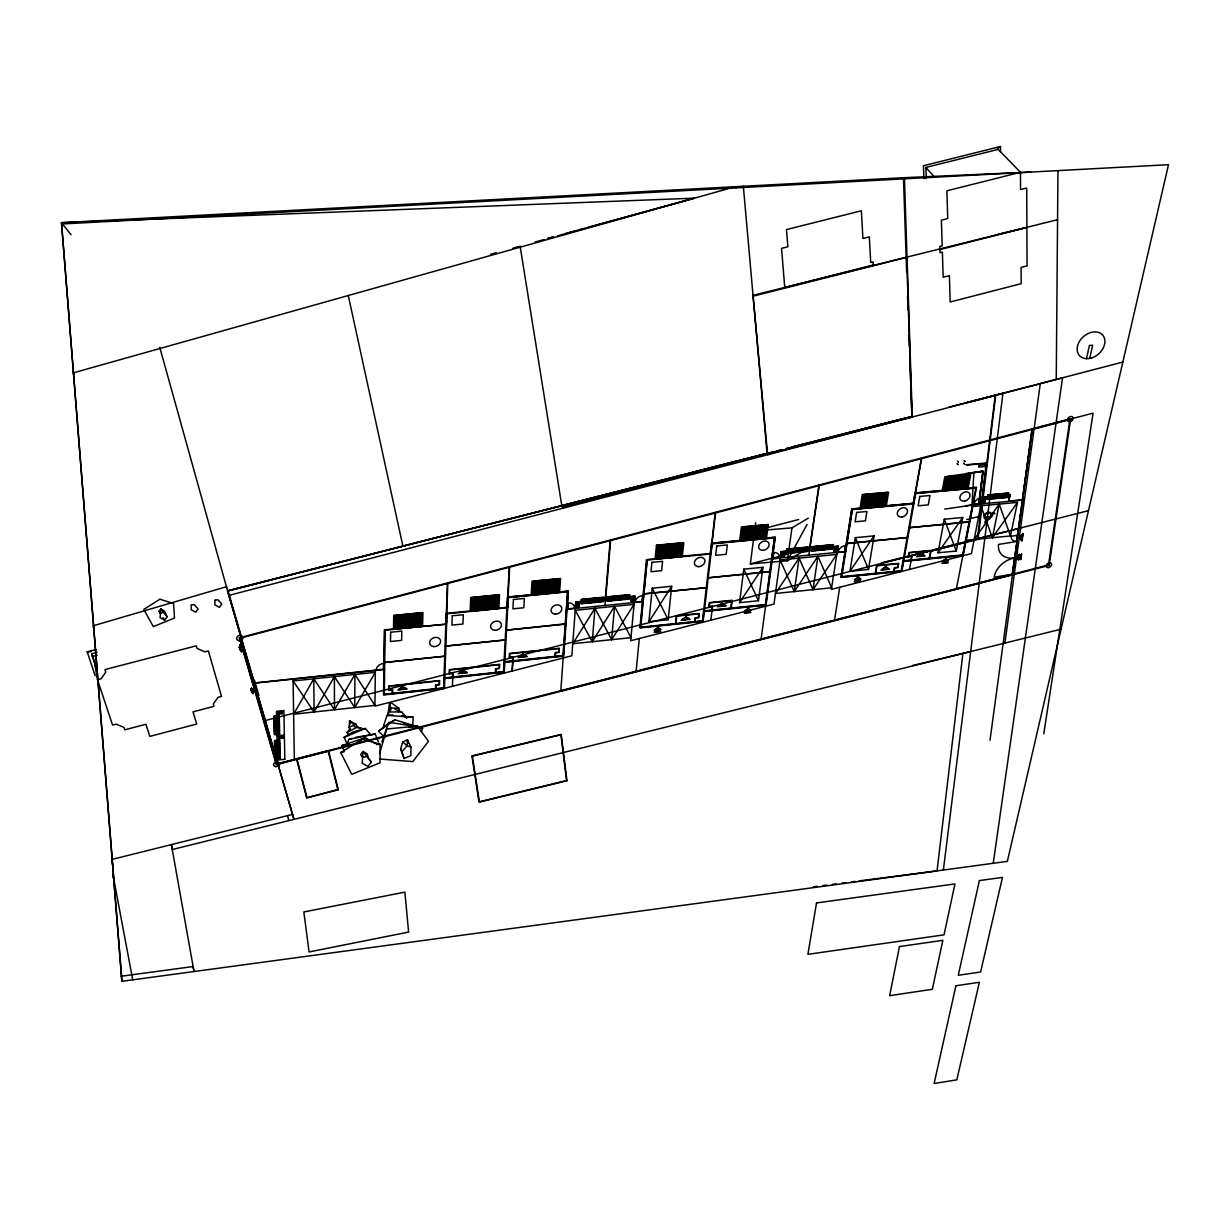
<?xml version="1.0" encoding="UTF-8"?>
<svg xmlns="http://www.w3.org/2000/svg" width="1230" height="1230" viewBox="0 0 1230 1230"><rect width="100%" height="100%" fill="white"/><g stroke="black" fill="none" stroke-linecap="round" stroke-linejoin="round"><path stroke-width="1.5" d="M354.747 707.558L375.304 672.318L293.094 680.959L314.081 711.986L334.391 676.608L354.747 707.558L354.901 674.455L374.935 705.374L293.616 714.215L313.788 678.776L334.468 709.772L354.901 674.455M380.116 744.304L380.024 762.831L351.719 774.316L340.772 752.56L362.573 739.046L380.116 744.304L376.472 744.534M1056.247 379.44L1057.969 170.616M375.335 670.304L374.935 706.128L571.842 655.774L575.855 602.162L634.834 596.289L630.683 640.722L773.993 604.068L781.204 551.793L838.045 546.335L831.357 589.401L971.439 553.577L982.355 497.443L1010.261 494.875L1008.769 501.194M383.268 669.474L383.76 663.401L383.683 669.428M384.083 669.228L384.636 629.945M384.283 669.366L383.929 694.566L444.061 688.108M392.201 693.689L392.262 689.83L388.711 690.215L388.772 685.986L439.648 680.559L439.51 684.772L436.004 685.141L435.881 688.985M392.601 693.643L392.678 689.461L389.126 689.846L389.172 686.279L439.248 680.928L439.125 684.48L435.62 684.864L435.482 689.031M394.738 629.099L394.968 615.323M395.845 628.991L396.091 615.215M396.967 628.868L397.213 615.108M398.09 628.761L398.336 615M399.197 628.653L399.458 614.892M400.319 628.53L400.58 614.769M401.426 628.422L401.703 614.662M274.413 720.78L278.549 719.781M274.336 717.029L278.472 716.029M274.505 724.516L278.626 723.517M274.659 731.973L278.779 730.974M274.582 728.252L278.703 727.238M274.874 741.536L278.979 740.522M275.043 748.901L279.133 747.886M274.951 745.211L279.056 744.212M275.12 752.576L279.21 751.561M275.197 756.235L279.287 755.22M402.548 628.315L402.825 614.554M403.671 628.207L403.947 614.447M404.778 628.084L405.054 614.324M405.9 627.976L406.177 614.216M407.007 627.869L407.299 614.108M408.129 627.746L408.421 614.001M409.236 627.638L409.544 613.893M410.359 627.531L410.651 613.77M411.466 627.423L411.773 613.662M412.573 627.3L412.896 613.555M411.02 747.087L410.82 755.651L404.116 758.526L400.703 748.778L402.687 741.951L407.407 739.891L411.02 747.087L407.053 745.78L402.687 741.951M413.695 627.192L414.018 613.447M414.802 627.085L415.125 613.34M415.909 626.962L416.247 613.216M417.032 626.854L417.37 613.109M418.138 626.746L418.477 613.001M419.246 626.639L419.599 612.894M420.368 626.516L420.706 612.786M421.475 626.408L421.829 612.678M430.1 539.201L228.104 591.03M430.5 539.094L490.555 523.796M581.621 603.13L582.559 599.64M582.021 602.946L582.113 600.363M582.82 602.7L582.897 600.271M446.029 623.779L447.382 583.174M444.045 688.462L444.399 677.915L503.516 671.626L507.467 597.027L568.398 591.046L563.694 656.113L504.008 662.417M446.213 624.271L384.437 629.791L383.529 694.95L444.445 688.385L446.967 613.955M447.797 583.066L446.413 624.071L385.052 630.237L384.344 694.197L443.661 687.816L446.167 613.355L507.729 607.236M586.126 602.685L587.064 599.195M586.526 602.5L586.618 599.917M587.325 602.254L587.402 599.81M452.563 677.376L452.702 673.517L449.196 673.886L449.35 669.658L499.703 664.338L499.488 668.551L496.013 668.92L495.813 672.779M590.615 602.239L591.568 598.749M591.015 602.039L591.107 599.471M591.815 601.808L591.907 599.364M452.44 686.309L452.763 677.361M452.963 677.33L453.117 673.148L449.611 673.517L449.734 669.95L499.288 664.707L499.103 668.274L495.629 668.643L495.413 672.81M595.12 601.778L596.058 598.303M595.52 601.593L595.612 599.025M596.304 601.362L596.396 598.918M599.61 601.332L600.548 597.857M600.009 601.147L600.102 598.58M600.793 600.917L600.886 598.472M607.62 600.532L608.573 597.057M608.02 600.348L608.127 597.78M608.819 600.117L608.912 597.672M471.382 611.187L471.951 597.411M472.489 611.079L473.058 597.303M473.581 610.972L474.165 597.196M474.688 610.864L475.272 597.088M475.795 610.741L476.379 596.981M612.094 600.086L613.063 596.612M612.494 599.902L612.601 597.334M613.293 599.671L613.401 597.226M476.886 610.634L477.486 596.873M477.993 610.526L478.593 596.765M479.085 610.418L479.7 596.658M480.192 610.311L480.807 596.55M616.568 599.64L617.537 596.166M616.968 599.456L617.091 596.888M617.768 599.225L617.875 596.796M481.284 610.203L481.914 596.442M482.391 610.095L483.006 596.335M483.482 609.988L484.113 596.227M484.589 609.88L485.22 596.12M485.681 609.773L486.327 596.012M621.042 599.195L622.011 595.72M621.442 599.01L621.55 596.442M622.226 598.779L622.334 596.35M486.788 609.649L487.434 595.904M490.954 523.703L589.232 498.657M487.88 609.542L488.525 595.797M488.987 609.434L489.632 595.689M490.078 609.327L490.739 595.581M491.185 609.219L491.831 595.474M625.501 598.764L626.47 595.274M625.901 598.564L626.024 596.012M626.685 598.334L626.808 595.904M412.742 726.008L413.157 717.259L401.411 715.952M492.277 609.111L492.938 595.366M493.368 609.004L494.045 595.259M494.475 608.896L495.137 595.151M495.567 608.788L496.244 595.043M496.659 608.681L497.351 594.936M497.766 608.573L498.442 594.828M507.114 607.466L509.266 566.861M503.839 673.164L504.423 662.032L563.34 655.836L567.753 591.615L507.636 597.519M509.681 566.753L507.498 607.774L446.352 613.847M512.71 661.171L512.187 671.027L513.141 656.943L509.666 657.312L509.866 653.73L558.927 648.61L558.666 652.177L555.222 652.53L554.93 656.712M512.526 661.187L512.741 657.327L509.251 657.681L509.481 653.453L559.343 648.241L559.035 652.454L555.591 652.823L555.33 656.666M531.191 595.028L532.037 581.237L560.557 578.484L559.604 592.245M532.405 594.92L533.251 581.114M533.497 594.813L534.343 581.006M534.589 594.705L535.45 580.914M535.68 594.597L536.541 580.806M536.772 594.49L537.633 580.698M537.864 594.382L538.725 580.591M538.955 594.274L539.816 580.483M540.047 594.167L540.908 580.376M541.139 594.059L542.015 580.268M542.215 593.952L543.107 580.16M543.306 593.844L544.198 580.068M544.398 593.736L545.29 579.96M545.49 593.629L546.381 579.853M546.566 593.521L547.473 579.745M547.658 593.413L548.565 579.638M548.749 593.306L549.656 579.53M549.841 593.198L550.748 579.422M240.557 646.242L239.911 645.212L241.88 647.503L243.509 646.78L241.68 651.946L239.435 647.487L239.911 645.212M550.917 593.106L551.84 579.315M552.009 592.998L552.931 579.222M553.1 592.891L554.023 579.115M554.177 592.783L555.114 579.007M555.268 592.676L556.206 578.899M556.344 592.568L557.298 578.792M557.436 592.46L558.374 578.684M558.512 592.353L559.466 578.592M563.171 657.989L560.803 690.983L1012.475 574.548M567.291 609.065L568.122 602.931L567.691 609.035M575.579 608.404L576.04 602.3L634.619 596.473L634.065 602.546M576.686 606.79L576.932 603.392L579.315 603.161L579.053 606.544L576.686 606.79L579.315 603.161M589.631 498.55L690.061 473.304M582.051 599.687L585.126 599.379M585.526 603.377L585.864 598.964M586.556 599.241L589.754 599.195L589.524 602.346M590.031 602.931L590.369 598.518M591.061 598.795L594.136 598.487M594.521 602.485L594.874 598.072M595.551 598.349L598.626 598.041M592.245 641.691L594.951 608.312L611.648 639.662L634.08 604.376L575.24 610.295L592.245 641.691L614.554 606.344L630.975 637.663L572.75 643.721L594.951 608.312M251.412 688.862L253.134 690.107L254.487 689.507L252.965 693.751L251.12 690.107L251.52 688.246M599.01 602.039L599.364 597.626M600.055 597.903L603.115 597.596M605.237 599.41L610.203 540.247M604.929 605.298L605.437 599.21M605.621 599.364L610.618 540.139M608.081 597.104L611.141 596.796M611.495 600.793L611.879 596.396M612.555 596.658L615.615 596.35M350.073 730.297L349.089 727.284L349.658 720.811L356.039 724.332L357.853 727.484M611.648 639.662L614.554 606.344M615.969 600.348L616.353 595.95M617.029 596.212L620.089 595.904M620.443 599.902L620.827 595.505M621.504 595.766L624.717 595.797L624.425 598.872M624.902 599.456L625.301 595.059M625.978 595.32L629.022 595.028M630.882 601.362L631.19 597.995L633.542 597.765L633.219 601.132L630.882 601.362L633.542 597.765M641.86 601.608L642.829 595.489L642.26 601.562M636.11 671.565L639.277 638.524M642.844 601.501L640.338 627.531L702.807 621.088M647.195 560.219L640.753 627.162L702.468 620.796L711.447 543.168L775.269 537.156L766.059 605.175L703.914 611.51M786.662 552.808L787.784 549.303M787.062 552.624L787.308 550.041M787.83 552.393L788.076 549.948M648.917 621.734L652.238 588.201L671.688 586.279L668.182 619.751L648.917 621.734L671.688 586.279M656.19 559.02L657.573 545.151M657.281 558.912L658.665 545.044M658.373 558.804L659.757 544.936M659.465 558.697L660.848 544.829M790.998 552.393L792.12 548.888M791.397 552.209L791.643 549.626M792.166 551.962L792.412 549.518M660.556 558.589L661.955 544.736M661.648 558.497L663.047 544.629M662.739 558.389L664.139 544.521M663.831 558.282L665.23 544.429M664.923 558.174L666.322 544.321M795.333 551.978L796.471 548.472M795.733 551.793L795.979 549.21M796.502 551.547L796.748 549.103M799.669 551.563L800.807 548.057M800.054 551.378L800.315 548.795M666.014 558.082L667.429 544.213M667.091 557.974L668.52 544.121M668.182 557.866L669.612 544.014M669.274 557.759L670.704 543.906M670.365 557.667L671.795 543.814M800.838 551.132L801.084 548.688M803.99 551.132L805.127 547.642M804.389 550.948L804.651 548.38M805.158 550.717L805.404 548.273M671.457 557.559L672.887 543.706M672.533 557.451L673.979 543.599M673.625 557.344L675.07 543.506M674.716 557.252L676.162 543.399M675.793 557.144L677.253 543.291M676.884 557.036L678.345 543.199M677.976 556.929L679.437 543.091M679.052 556.836L680.528 542.984M680.144 556.729L681.62 542.891M681.236 556.621L682.712 542.784M811.723 550.394L812.861 546.904M812.108 550.21L812.384 547.642M812.892 549.979L813.153 547.535M816.028 549.979L817.181 546.489M816.428 549.795L816.705 547.227M675.516 623.902L676.377 615.799L699.27 613.463L698.794 617.691L695.442 618.044L694.996 621.903M675.9 623.871L676.731 616.092L698.855 613.832L698.456 617.399L695.088 617.752L694.612 621.934M692.352 472.382L782.465 449.75M817.197 549.564L817.458 547.119M820.348 549.564L821.502 546.074M820.733 549.38L821.01 546.812M821.517 549.149L821.778 546.704M824.654 549.149L825.807 545.674M825.038 548.964L825.33 546.397M825.822 548.734L826.083 546.289M828.943 548.734L829.635 545.305M829.343 548.549L829.635 545.982M830.112 548.319L830.388 545.889M945.762 483.805L946.577 476.517L983.047 471.382L979.034 504.146L944.748 509.082M702.668 622.318L703.99 610.849L765.398 604.591L774.408 537.91L712.155 543.783L703.145 621.381L639.923 627.9L646.473 559.604L710.648 553.469M710.556 554.161L715.184 512.572M715.583 512.464L710.771 553.977L647.011 560.065L643.013 601.654L566.492 609.327M711.77 610.388L712.232 606.513L708.864 606.851L709.372 602.592L732.173 600.286L731.158 608.404M710.786 620.227L712.647 606.129L709.295 606.482L709.71 602.885L731.742 600.655L730.774 608.45M1061.06 629.176L962.905 653.468L937.045 870.902L859.032 880.926M583.881 602.592L584.188 600.132M584.65 602.685L584.973 600.086M585.034 602.792L584.68 599.425M965.596 505.822L978.88 503.823L982.97 471.274L973.899 472.658L971.946 505.161L978.819 503.777M588.386 602.147L588.678 599.687M589.155 602.239L589.477 599.64M978.819 503.839L982.893 471.059L966.503 473.458M979.664 516.323L986.214 463.11M592.875 601.701L593.183 599.241M593.644 601.778L593.967 599.195M594.029 601.901L593.736 598.533M739.676 540.846L741.413 526.994L768.304 524.487L766.459 538.325M740.752 540.739L742.49 526.886M741.828 540.647L743.566 526.794M943.364 870.041L1002.942 393.354L949.068 407.069M597.365 601.255L597.672 598.795M598.134 601.332L598.472 598.749M598.518 601.439L598.18 598.088M601.854 600.809L602.162 598.349M602.623 600.886L602.961 598.303M742.905 540.539L744.642 526.686M743.981 540.447L745.718 526.594M745.057 540.339L746.795 526.486M746.118 540.247L747.871 526.394M747.194 540.139L748.962 526.286M739.553 602.654L743.812 569.152L762.923 567.291L758.48 600.732L739.553 602.654L762.923 567.291M602.992 600.993L602.669 597.642M748.271 540.032L750.039 526.194M749.347 539.939L751.115 526.086M750.408 539.832L752.191 525.994M751.484 539.739L753.267 525.887M752.56 539.632L754.344 525.794M609.88 600.009L610.188 597.549M610.634 600.086L610.972 597.503M611.018 600.194L610.649 596.842M803.498 551.04L787.338 560.772L750.346 563.94L755.666 522.673M753.636 539.54L755.42 525.687M754.697 539.432L756.481 525.594M755.774 539.324L757.557 525.487M756.834 539.232L758.633 525.395M757.911 539.124L759.71 525.287M614.354 599.563L614.677 597.104M615.108 599.64L615.446 597.057M615.492 599.748L615.169 596.396M618.813 599.118L619.136 596.658M758.987 539.032L760.786 525.195M760.048 538.924L761.862 525.087M761.124 538.832L762.938 524.995M762.185 538.725L764.015 524.887M763.261 538.617L765.075 524.795M764.322 538.525L766.152 524.687M619.582 599.195L619.92 596.612M619.951 599.302L619.705 595.95M623.287 598.672L623.61 596.212M624.041 598.749L624.394 596.166M765.398 538.417L767.228 524.595M627.746 598.226L628.069 595.781M628.499 598.318L628.853 595.72M628.884 598.426L628.53 595.074M761.062 639.354L765.537 606.236M772.194 558.528L775.054 537.341L712.016 543.291M772.548 558.666L773.762 552.501L772.932 558.62M1012.152 574.318L1017.149 541.431L1012.598 574.21L994.194 577.224A19.972 14.437 -35.2 0 1 1014.627 557.959M1031.97 429.408L1022.438 499.764L1008.984 501.01M990.012 740.26L1032.185 429.178L1093.101 413.126L1043.778 733.772M389.48 703.422L388.08 713.646L390.571 707.896L389.925 703.268M1012.797 574.779L1012.198 573.98M1032.401 428.947L1016.518 541.846L1022.96 499.857M1004.91 643.075L1040.257 383.76L995.316 395.168L977.327 539.293L930.111 551.286L978.035 539.171L995.716 395.076L967.672 402.21M780.189 557.759L781.035 551.64L809.555 548.903M781.373 551.947L780.527 558.051L771.764 558.912L774.623 537.725L711.586 543.66M781.696 556.437L782.157 553.039L784.448 552.824L783.971 556.221L781.696 556.437L784.448 552.824M787.292 549.349L790.275 549.072M808.279 518.138L791.966 527.87L787.338 560.772L807.064 524.441M790.383 553.085L790.998 548.672M791.643 548.934L794.611 548.657M794.718 552.67L795.349 548.242M795.979 548.519L799.039 548.503L798.608 551.655M799.039 552.255L799.685 547.827M794.257 591.568L799.07 558.097L812.969 589.677L836.784 554.438L780.081 559.942L794.257 591.568L817.965 556.268L831.603 587.802L775.454 593.46L799.07 558.097M800.315 548.103L803.282 547.827M993.24 863.291L1062.52 377.825L1040.226 383.622M803.375 551.84L804.005 547.427M807.603 547.412L804.774 547.75M809.509 549.241L818.903 485.235M808.817 555.16L819.288 485.127M812.384 546.95L815.336 546.673M815.413 550.671L816.074 546.258M816.705 546.535L819.78 546.597L819.303 549.672M812.969 589.677L817.965 556.268M819.718 550.256L820.379 545.859M821.01 546.12L823.962 545.843M824.023 549.856L824.7 545.443M825.33 545.72L828.267 545.428M828.328 549.441L829.005 545.028M832.572 545.013L829.42 545.628L830.112 545.259M833.925 551.394L834.447 548.011L836.708 547.796L836.185 551.178L833.925 551.394L836.708 547.796M837.83 546.52L836.892 552.608L845.517 551.763L852.221 509.389L913.89 503.562M837.323 552.224L838.26 546.151L809.94 548.857M844.426 551.716L845.763 545.597L844.795 551.67M834.478 620.427L839.721 587.264M987.675 498.657L988.982 495.152M988.059 498.473L988.474 495.875M988.828 498.242L989.212 495.782M849.945 571.289L855.342 537.664L874.1 535.865L868.518 569.444L849.945 571.289L874.1 535.865M860.031 508.497L862.261 494.598L888.598 492.231L886.261 506.099M861.077 508.405L863.322 494.506M991.857 498.273L993.179 494.768M992.256 498.089L992.672 495.49M993.01 497.858L993.41 495.398M862.138 508.313L864.367 494.414M863.183 508.221L865.428 494.322M864.229 508.113L866.489 494.214M865.29 508.021L867.534 494.122M866.335 507.929L868.595 494.03M867.381 507.836L869.656 493.937M996.039 497.889L997.361 494.383M996.438 497.704L996.854 495.106M997.192 497.474L997.592 495.014M1000.221 497.504L1001.543 493.999M868.442 507.729L870.702 493.845M869.487 507.636L871.763 493.737M870.533 507.544L872.808 493.645M871.593 507.437L873.869 493.553M872.639 507.344L874.914 493.461M1000.62 497.32L1001.036 494.721M1001.374 497.089L1001.774 494.629M1004.403 497.12L1005.725 493.614M1004.787 496.935L1005.217 494.352M1005.556 496.705L1005.956 494.245M873.684 507.252L875.975 493.368M874.73 507.16L877.021 493.276M875.791 507.052L878.082 493.168M876.836 506.96L879.127 493.076M877.882 506.868L880.188 492.984M878.927 506.775L881.234 492.892M894.01 420.983L814.275 441.647M894.395 420.891L912.691 416.57M879.973 506.668L882.279 492.8M881.018 506.576L883.34 492.692M882.064 506.483L884.385 492.6M883.109 506.391L885.446 492.507M884.155 506.283L886.492 492.415M885.216 506.191L887.537 492.323M875.268 573.672L876.636 565.539L898.715 563.355L897.977 567.599L894.733 567.922L894.056 571.796M875.637 573.641L876.959 565.831L898.3 563.724L897.669 567.307L894.425 567.63L893.687 571.827M921.347 458.221L913.367 503.439L851.898 509.082L841.335 577.055L901.59 571.043M901.513 571.458L903.404 560.772L962.629 554.945L975.897 487.91L915.135 493.415M921.747 458.129L913.46 503.931L852.39 509.543L841.766 576.686L901.283 570.751L915.043 492.907L976.543 487.341L963.228 555.529L903.297 561.434M910.892 560.373L911.584 556.483L908.355 556.79L909.108 552.531L931.095 550.379L929.588 558.528M909.447 569.429L912.014 556.114L908.77 556.421L909.416 552.824L930.664 550.748L929.219 558.558M788.861 552.285L789.306 549.825M789.583 552.378L790.06 549.779M789.937 552.485L789.783 549.118M793.196 551.87L793.642 549.41M793.934 551.962L794.411 549.364M794.273 552.07L794.18 548.703M797.532 551.455L797.978 548.995M942.226 490.785L944.794 476.902L970.701 474.596L968.041 488.448M798.255 551.547L798.747 548.949M801.852 551.04L802.314 548.58M802.59 551.132L803.067 548.534M802.944 551.24L802.836 547.873M943.256 490.693L945.824 476.81M944.286 490.601L946.869 476.717M945.332 490.509L947.915 476.625M946.362 490.416L948.945 476.533M947.392 490.324L949.99 476.441M948.438 490.232L951.021 476.348M806.188 550.625L806.649 548.165M806.911 550.717L807.403 548.119M807.264 550.825L807.172 547.458M949.468 490.14L952.066 476.256M938.013 552.808L944.302 519.214L962.721 517.492L956.264 551.025L938.013 552.808L962.721 517.492M950.498 490.047L953.096 476.164M951.528 489.94L954.142 476.072M952.558 489.848L955.172 475.979M953.604 489.755L956.217 475.887M251.504 688.508L252.15 689.369L251.504 688.385L251.105 689.969L251.504 688.446L252.181 689.492M813.906 549.887L814.383 547.412M814.629 549.964L815.121 547.365M814.983 550.087L814.952 546.72M954.634 489.663L957.248 475.795M955.664 489.571L958.293 475.702M956.694 489.479L959.323 475.61M957.724 489.386L960.353 475.518M958.754 489.294L961.399 475.426M959.784 489.202L962.429 475.334M818.227 549.472L818.688 547.012M818.949 549.549L819.441 546.966M960.83 489.11L963.459 475.241M961.86 489.017L964.505 475.149M962.89 488.91L965.535 475.057M963.92 488.817L966.565 474.965M964.95 488.725L967.61 474.872M822.532 549.057L823.008 546.597M823.254 549.134L823.746 546.551M823.608 549.257L823.577 545.889M965.981 488.633L968.64 474.78M967.011 488.541L969.67 474.688M826.837 548.641L827.313 546.182M827.559 548.734L828.051 546.135M827.898 548.841L827.836 545.474M831.126 548.226L831.603 545.766M831.849 548.319L832.356 545.72M832.203 548.426L832.141 545.059M956.34 589.016L962.829 555.776M972.822 504.531L962.936 555.237L902.989 561.141M980.187 503.839L981.771 497.658L980.556 503.808M981.448 503.9L982.662 497.75L1009.815 495.244L1008.554 501.379M982.662 502.271L983.339 498.857L985.553 498.657L984.876 502.071L982.662 502.271L985.553 498.657M988.52 495.198L991.38 494.937M991.226 498.965L992.118 494.522M992.702 494.814L995.577 494.552M995.408 498.58L996.3 494.137M996.9 494.429L999.867 494.506L999.206 497.596M999.59 498.196L1000.482 493.753M980.894 505.791L992.379 537.725L999.221 504.085L1010.46 535.973L966.211 540.262M1001.082 494.045L1003.941 493.784M1003.757 497.812L1004.664 493.368M1005.264 493.661L1008.123 493.399M1010.46 535.973L1017.471 502.394L972.792 506.529M1086.49 358.668L1089.411 345.446L1092.655 345.2L1089.734 358.422M398.412 711.801L399.181 708.48L391.063 702.684M387.881 715.722L388.757 712.001L391.079 709.418M989.812 498.15L990.411 495.675M990.519 498.258L991.134 495.644M990.842 498.365L991.011 494.967M994.009 497.766L994.593 495.29M994.701 497.858L995.331 495.26M995.024 497.981L995.193 494.583M998.191 497.381L998.791 494.906M998.883 497.474L999.513 494.875M1002.358 496.997L1002.973 494.522M1003.065 497.089L1003.695 494.491M1003.388 497.212L1003.465 493.814M239.896 645.381L239.419 647.318L239.896 645.443L240.665 646.58L239.896 645.381L240.711 646.734M1006.54 496.613L1007.139 494.137M1007.232 496.705L1007.877 494.106M1007.555 496.828L1007.693 493.43M379.593 753.621L386.758 728.99L417.462 726.084L428.471 741.367L412.819 761.585L379.886 759.048M383.483 726.115L387.019 715.353L392.985 714.907M381.9 741.951L388.726 722.302L415.955 726.453M421.321 731.835L422.582 728.268L394.938 719.842L386.589 724.716L378.548 731.266L384.99 737.416M346.768 744.381L348.951 739.384L351.842 738.431M251.043 689.307L252.058 689.077M974.221 539.478L999.221 504.085M992.379 537.725L1017.471 502.394M160.592 613.893L159.131 611.264L160.822 608.896L164.328 610.956L167.08 616.799L164.651 620.135L160.1 617.675L160.822 608.896L167.08 616.799M368.354 758.495L371.368 762.031L367.924 766.351L362.189 763.338L363.004 751.438L367.386 753.99L368.031 757.004M401.61 752.099L407.053 745.78L407.407 739.891L408.545 743.335M348.874 735.555L347.06 732.388L350.319 728.652M358.068 742.628L362.573 739.046M943.072 561.003L945.793 559.035L947.853 560.526M378.548 731.266L394.938 719.842M997.33 148.492L1000.497 146.493L1000.559 152.197M347.736 745.319L344.139 737.293L352.656 732.158L365.31 728.437L370.937 734.987M278.195 714.107L282.27 711.693L282.316 713.661L278.195 714.107L278.149 712.139L282.27 711.693M278.703 738.646L282.746 736.232L282.792 738.185L278.703 738.646L278.657 736.693L282.746 736.232M361.774 739.553L365.218 737.693L375.058 743.489M347.06 732.388L356.869 727.376L364.572 729.221L356.654 726.838M349.089 727.284L356.039 724.332M344.139 737.293L365.31 728.437M344.016 750.454L341.909 745.534L365.218 737.693M355.455 737.4L375.181 734.003L378.563 742.136M73.431 372.828L735.171 186.714L736.032 187.867M547.596 238.451L553.1 236.944M565.954 233.423L584.296 228.38M587.971 227.381L694.397 198.168L61.5 222.692L121.893 981.309L1007.355 861.369L1168.5 164.697L61.777 223.983L61.5 222.692L903.466 177.72L1030.602 172.092M490.709 254.272L496.259 252.734M512.925 248.153L518.476 246.615M535.142 242.033L544.413 239.481M548.103 238.466L553.669 236.929M557.375 235.914L575.886 230.81M579.591 229.795L694.397 198.168M750.346 563.94L788.538 553.884M562.341 506.852L767.074 453.424L767.889 454.716M906.633 271.845L903.466 177.72L904.45 178.842L912.276 417.016L767.566 454.208L753.021 295.338L1057.569 219.693M767.797 453.147L227.596 590.815L228.811 595.428L1122.852 362.05M97.508 679.775L101.075 678.837L105.78 672.103L104.95 669.566L196.293 645.842L197.046 648.395L204.857 651.838L208.362 650.931L221.523 696.411L218.079 697.318L213.313 703.868L214.035 706.312L193.033 711.847L196.708 724.024L149.814 736.401L145.924 724.255L124.753 729.836L123.953 727.391L116.081 724.147L112.576 725.07L97.508 679.775L94.756 664.139M95.125 675.67L87.176 651.808L95.94 649.548M96.432 669.166L91.743 653.745L96.97 652.392M92.235 656.543L97.185 655.267M798.685 519.521L754.605 530.945L791.966 527.87M939.92 249.567L1026.896 227.412M793.519 446.598L810.616 442.231M813.983 441.385L912.814 416.201M786.139 448.812L793.504 446.936M793.888 446.844L810.57 442.6M967.764 402.533L995.301 395.522M1088.473 510.65L265.203 720.503L263.881 715.998M753.544 296.076L906.664 257.331L911.922 416.54L785.647 448.704M772.64 452.01L227.596 590.831L293.909 819.18L228.811 595.428M776.361 451.056L781.926 449.642M1020.454 172.308L946.9 190.804L947.715 218.571L941.38 220.185L942.18 245.831L939.828 246.431L940.028 252.704L942.38 252.104L943.179 277.257L949.406 275.658L950.175 301.996L1021.192 283.669L1021.085 267.402L1027.081 265.849L1026.712 188.021L1020.562 189.574L1020.454 172.308L998.191 149.383L925.867 167.449L926.267 178.442M1000.497 146.493L923.438 165.743L923.899 178.581M962.905 653.468L172.354 849.515L171.385 844.61L194.017 971.546L193.033 966.565L121.078 976.266M932.817 549.964L984.984 537.033M292.632 814.383L111.792 859.463L112.622 864.429M966.642 519.537L980.387 516.139M881.51 562.848L929.895 550.886L881.387 563.202M977.635 538.617L1020.577 528.085M997.469 234.592L1023.575 228.303M340.772 752.56L344.231 751.73M912.491 665.568L970.67 651.546M348.951 739.384L375.181 734.003M341.909 745.534L348.997 744.104M366.463 756.665L362.635 757.357L360.59 754.528L363.004 751.438L371.368 762.031M163.037 612.525L160.131 613.017L159.131 611.264M1018.163 535.173L1011.245 536.28A7.211 5.258 -36.1 0 0 1017.01 541.139M1016.918 541.477L998.514 544.413A20.218 14.714 -36 0 0 1014.689 557.943L1014.442 557.974M408.791 727.453L417.462 726.084M275.751 743.458L278.856 743.012M279.041 743.32L274.92 743.274M275.781 746.502L278.733 746.087M275.828 747.148L278.933 746.702M279.118 746.994L274.997 746.918M275.874 750.177L278.81 749.762M275.904 750.823L279.01 750.377M279.195 750.669L275.074 750.592M275.95 753.836L278.887 753.421M275.997 754.482L279.087 754.036M279.272 754.328L275.166 754.344M276.027 757.496L278.949 757.08M276.074 758.141L279.164 757.695M279.348 757.988L275.243 758.003M275.382 726.469L278.503 726.038M278.687 726.346L274.536 726.238M275.412 729.559L278.38 729.129M275.459 730.205L278.58 729.759M278.764 730.067L274.628 730.005M275.505 733.265L278.457 732.849M275.551 733.91L278.657 733.48M278.841 733.772L274.705 733.726M275.704 742.812L278.657 742.397M275.166 718.351L278.134 717.936M275.213 718.996L278.349 718.566M278.534 718.858L274.382 718.843M275.259 722.087L278.226 721.672M275.305 722.748L278.426 722.302M278.61 722.61L274.459 722.502M275.336 725.823L278.303 725.408M813.368 886.799L817.166 886.307M822.87 885.569L826.683 885.093M832.387 884.355L836.2 883.863M841.904 883.125L845.717 882.633M851.421 881.91L855.219 881.418M275.243 758.326L275.197 755.82M274.92 743.643L274.859 741.121M274.521 744.273L279.825 743.673M274.951 744.811L274.997 747.317M274.613 747.948L279.902 747.363M275.028 748.486L275.089 750.992M274.69 751.622L279.979 751.023M275.105 752.16L275.166 754.667M274.767 755.282L280.056 754.697M274.721 726.623L274.49 724.101M274.152 727.299L279.487 726.699M274.567 727.837L274.628 730.389M274.229 731.02L279.564 730.436M274.659 731.558L274.705 734.095M277.011 735.894L284.361 735.079M274.321 716.613L274.521 719.12M273.983 719.811L279.333 719.227M274.413 720.365L274.459 722.917M274.059 723.563L279.41 722.979M443.984 678.299L503.9 671.903M444.368 678.576L504.269 672.195L508.236 597.626L567.553 591.799L562.971 655.544L504.838 661.663M384.298 669.197L252.965 683.142L276.612 764.23L294.339 759.663L293.063 678.929M384.498 669.52L252.811 683.327L239.573 637.955M565.646 623.795L506.114 630.191L565.615 624.133M703.575 611.218L765.721 604.883L771.979 558.712L845.364 551.624M642.66 601.362L634.48 602.177L635.049 596.104L605.652 599.025M445.906 621.227L446.721 621.15M855.035 581.498L859.893 581.006L857.756 579.515M508.067 597.134L568.183 591.23L566.907 608.942L575.21 608.112L575.671 602.008L605.268 599.056M770.257 571.397L707.819 577.854L770.211 571.735M942.703 563.017L947.469 562.541L945.409 561.049M710.217 553.854L710.986 553.777M846.67 543.337L907.525 537.51L846.624 543.675M969.486 521.658L909.262 527.701L969.425 521.997M913.583 503.255L851.729 508.928L840.92 577.423L901.898 571.335L915.658 493.538L975.667 488.095M982.509 497.596L1010.03 495.06M973.053 504.331L981.14 503.593M972.607 504.715L1022.745 500.072M915.566 493.03L976.328 487.526M275.997 756.465L278.933 756.219M965.796 464.786L986.967 463.018M967.057 464.986L987.29 463.326M275.781 744.796L278.887 744.55M275.766 745.457L278.703 745.211M275.858 748.486L278.964 748.224M275.843 749.132L278.779 748.885M275.935 752.16L279.041 751.899M275.92 752.806L278.856 752.56M276.027 755.82L279.118 755.558M275.397 728.498L278.349 728.252M275.489 731.558L278.61 731.312M275.474 732.219L278.426 731.973M275.704 741.106L278.81 740.86M275.689 741.767L278.626 741.521M275.166 716.613L278.303 716.367M275.151 717.274L278.118 717.044M275.243 720.365L278.38 720.119M275.228 721.026L278.195 720.795M275.336 724.101L278.457 723.855M275.32 724.762L278.272 724.532M275.412 727.837L278.534 727.591M87.176 651.808L90.897 651.669M388.757 712.001L401.657 711.909L406.915 718.12L402.518 715.184M390.571 707.896L399.181 708.48M387.019 715.353L413.157 717.259M251.627 691.983L253.011 693.197L251.12 690.107L251.581 691.429M240.05 649.778L241.741 651.27L239.435 647.487L240.05 649.778L239.927 648.518M403.978 723.517L422.582 728.268M354.163 726.515L356.869 727.376M278.657 736.693L282.792 738.185M278.149 712.139L282.316 713.661M395.076 709.387L401.657 711.909M353.548 724.347L349.658 720.811L349.966 724.485M925.867 167.449L934.539 177.059M71.033 234.684L61.5 222.692L121.893 981.309M744.196 187.421L743.335 186.268L767.074 453.424M162.99 617.66L164.651 620.135M576.932 603.392L579.053 606.544M631.19 597.995L633.219 601.132M241.172 646.288L241.88 647.503M782.157 553.039L783.971 556.221M834.447 548.011L836.185 551.178M652.238 588.201L668.182 619.751M253.134 690.107C251.258 688.293 256.655 690.015 253.073 689.969L254.303 689.569L252.95 689.415L253.334 690.568M563.002 508.221L561.803 505.715L520.075 246M983.339 498.857L984.876 502.071M743.812 569.152L758.48 600.732M855.342 537.664L868.518 569.444M241.495 651.485L241.434 650.101M252.827 693.366L252.765 692.213M944.302 519.214L956.264 551.025M400.703 748.778L404.116 758.526M91.743 653.745L95.233 664.231M253.134 682.942L240.096 638.17L1069.869 419.584L1048.529 564.939L276.919 763.83L240.342 638.278M254.441 680.129L258.869 695.38M228.611 592.814L241.587 637.432M159.762 347.383L227.857 591.83M287.512 815.659L288.773 820.456M226.72 587.709L226.458 586.71L93.203 625.793L94.049 630.513M348.259 295.385L402.902 546.182M72.831 369.83L73.692 374.197M132.732 979.849L113.022 875.037L113.852 880.004M907.54 296.599L908.032 309.929M908.924 334.668L909.339 346.091M909.831 359.421L911.922 416.54M313.788 678.776L314.081 711.986M334.391 676.608L334.468 709.772M973.745 504.438A7.334 5.443 -36.3 0 1 981.586 497.673M376.149 670.227A7.457 5.904 -18 0 1 383.56 663.431M773.562 552.516A7.319 5.658 -31.2 0 1 779.589 557.974M837.861 552.347A7.288 5.535 -32.9 0 1 845.579 545.613M567.922 602.946A7.38 5.843 -24.7 0 1 574.61 608.343M635.049 602.285A7.334 5.735 -27 0 1 642.644 595.52M985.092 522.412C987.49 524.872 987.69 519.86 987.029 519.091L989.904 518.814L990.089 518.061L987.213 518.337L987.398 517.553L991.442 517.169L993.256 513.894L994.932 513.402L992.841 512.895L990.857 516.477L986.537 516.892L985.092 522.335M384.39 662.509L445.137 656.174L384.39 662.509M390.648 632.251L390.494 641.522L401.626 640.384L401.81 631.113L390.648 632.251M393.723 615.446L393.492 629.222L422.582 626.301L422.951 612.555L393.723 615.446M191.28 605.099L191.204 609.757L195.693 612.217L198.138 608.896L194.156 604.622L191.28 605.099M214.989 600.209L214.866 604.868L219.324 607.328L221.769 604.007L217.848 599.733L214.989 600.209M445.475 646.119L505.591 639.923L445.475 646.119M452.256 615.815L451.917 625.117L462.941 624.01L463.31 614.723L452.256 615.815M470.721 597.534L470.152 611.31L498.857 608.45L499.549 594.72L470.721 597.534M513.433 599.517L512.925 608.819L523.826 607.743L524.364 598.441L513.433 599.517M581.36 599.41L581.021 603.838L603.484 601.593L603.853 597.18L581.36 599.41M581.729 599.717L581.452 603.453L585.157 603.084L585.449 599.348L581.729 599.717M586.233 599.271L585.941 603.008L589.662 602.639L589.954 598.902L586.233 599.271M590.738 598.826L590.446 602.562L594.152 602.193L594.459 598.457L590.738 598.826M595.243 598.38L594.936 602.1L598.641 601.731L598.949 598.011L595.243 598.38M599.733 597.934L599.425 601.654L603.13 601.285L603.438 597.565L599.733 597.934M607.405 596.827L607.02 601.239L629.36 599.01L629.76 594.613L607.405 596.827M607.758 597.134L607.451 600.855L611.141 600.486L611.464 596.765L607.758 597.134M612.248 596.688L611.925 600.409L615.615 600.04L615.938 596.319L612.248 596.688M616.722 596.243L616.399 599.963L620.074 599.594L620.412 595.874L616.722 596.243M621.196 595.797L620.858 599.517L624.548 599.164L624.871 595.428L621.196 595.797M625.655 595.351L625.317 599.072L628.991 598.718L629.345 594.997L625.655 595.351M643.567 593.921L706.681 587.648L643.567 593.921M651.9 562.356L650.993 571.704L661.648 570.674L662.586 561.341L651.9 562.356M656.466 545.244L655.098 559.112L682.312 556.514L683.803 542.676L656.466 545.244M716.752 545.951L715.645 555.299L726.177 554.299L727.314 544.952L716.752 545.951M1019.04 555.16L1018.455 559.404L1016.856 557.59L1019.04 555.16M1019.409 554.423L1018.64 560.05L1016.503 557.651L1019.409 554.423M1022.653 534.543L1021.853 540.278L1019.716 537.817L1022.653 534.543M1023.145 533.543L1022.099 541.154L1019.24 537.894L1023.145 533.543M1021.254 554.807L1020.669 559.05L1019.055 557.236L1021.254 554.807M1021.607 554.069L1020.839 559.696L1018.717 557.282L1021.607 554.069M786.662 549.087L786.047 553.5L807.695 551.424L808.341 547.012L786.662 549.087M786.985 549.38L786.462 553.131L790.044 552.777L790.567 549.041L786.985 549.38M791.336 548.964L790.813 552.716L794.38 552.362L794.918 548.626L791.336 548.964M795.672 548.549L795.149 552.301L798.716 551.947L799.254 548.211L795.672 548.549M800.007 548.134L799.469 551.87L803.036 551.532L803.574 547.796L800.007 548.134M804.343 547.719L803.805 551.455L807.357 551.117L807.91 547.381L804.343 547.719M811.754 546.673L811.093 551.086L832.618 549.026L833.31 544.613L811.754 546.673M812.077 546.981L811.523 550.717L815.09 550.379L815.644 546.643L812.077 546.981M1070.73 418.677L1049.159 565.4L276.304 764.645L239.327 637.832L1070.73 418.677M816.397 546.566L815.844 550.302L819.395 549.964L819.949 546.228L816.397 546.566M820.717 546.151L820.149 549.887L823.7 549.549L824.269 545.812L820.717 546.151M825.023 545.736L824.454 549.472L828.005 549.134L828.574 545.397L825.023 545.736M829.327 545.336L828.759 549.057L832.295 548.718L832.879 544.982L829.327 545.336M856.634 512.433L855.142 521.797L865.413 520.844L866.935 511.48L856.634 512.433M816.52 902.928L807.91 954.326L944.025 934.846L954.972 883.924L816.52 902.928M919.794 496.428L918.134 505.807L928.281 504.869L929.972 495.505L919.794 496.428M978.834 465.417L978.527 467.108L985.107 466.462L985.414 464.771L978.834 465.417M957.263 463.787L957.939 464.479L957.263 463.787M957.724 461.327L958.401 462.034L957.724 461.327M963.828 463.203L964.505 463.91L963.828 463.203M964.289 460.758L964.966 461.465L964.289 460.758M987.921 494.906L987.029 499.365L1007.939 497.427L1008.846 492.999L987.921 494.906M988.213 495.213L987.475 498.98L990.919 498.657L991.672 494.906L988.213 495.213M899.453 946.577L889.644 995.67L932.34 989.289L942.857 940.335L899.453 946.577M985.814 518.384L985.661 519.198A4.29 3.167 -36.1 0 1 985.614 513.54A4.29 3.167 -36.1 0 1 991.688 513.909L991.026 515.124A3.413 2.522 -36.1 0 0 986.66 513.556A3.413 2.522 -36.1 0 0 985.814 518.384M992.41 494.829L991.657 498.596L995.101 498.273L995.87 494.522L992.41 494.829M996.608 494.445L995.839 498.212L999.283 497.889L1000.052 494.137L996.608 494.445M1000.789 494.06L1000.021 497.827L1003.465 497.504L1004.234 493.753L1000.789 494.06M1004.971 493.691L1004.203 497.443L1007.631 497.12L1008.416 493.368L1004.971 493.691M955.925 985.768L934.123 1083.507L956.817 1079.863L979.388 982.263L955.925 985.768M979.388 880.572L958.262 975.298L980.617 971.977L1002.465 877.405L979.388 880.572M402.579 686.448L397.859 689.999L407.176 689L402.579 686.448M402.579 686.863L399.012 689.553L406.038 688.8L402.579 686.863M462.972 670.15L458.221 673.702L467.462 672.718L462.972 670.15M462.941 670.581L459.374 673.256L466.339 672.518L462.941 670.581M522.935 653.976L518.184 657.512L527.316 656.559L522.935 653.976M522.904 654.391L519.321 657.066L526.225 656.343L522.904 654.391M657.865 627.531L654.298 630.175L660.971 629.483L657.865 627.531M657.835 627.854L655.144 629.837L660.187 629.314L657.835 627.854M657.666 629.545L654.099 632.174L660.771 631.482L657.666 629.545M657.635 629.852L654.944 631.851L659.972 631.328L657.635 629.852M685.94 616.737L681.174 620.258L690.045 619.351L685.94 616.737M685.894 617.168L682.296 619.828L688.985 619.136L685.894 617.168M722.225 603.223L717.444 606.744L726.254 605.852L722.225 603.223M722.179 603.638L718.566 606.298L725.223 605.621L722.179 603.638M748.148 608.466L744.565 611.095L751.13 610.434L748.148 608.466M748.101 608.788L745.395 610.772L750.346 610.265L748.101 608.788M747.886 610.48L744.304 613.109L750.869 612.432L747.886 610.48M747.84 610.803L745.149 612.786L750.085 612.279L747.84 610.803M858.125 577.178L854.527 579.807L860.969 579.161L858.125 577.178M858.079 577.5L855.373 579.468L860.231 578.992L858.079 577.5M857.802 579.192L854.204 581.821L860.646 581.175L857.802 579.192M885.738 566.553L880.926 570.059L889.475 569.213L885.738 566.553M885.662 566.984L882.033 569.628L888.49 568.983L885.662 566.984M921.378 553.254L916.565 556.76L925.068 555.914L921.378 553.254M921.301 553.669L917.672 556.314L924.084 555.683L921.301 553.669M945.855 558.712L942.257 561.326L948.576 560.696L945.855 558.712M945.47 560.726L941.873 563.34L948.192 562.71L945.47 560.726M159.869 599.21L143.818 609.419L153.304 626.624L174.491 618.075L173.615 603.592L159.869 599.21M243.509 646.78L241.787 647.318L243.509 646.78M337.835 789.568L307.008 797.609L297.014 759.141L328.164 751.115L337.835 789.568M338.312 789.752L306.7 798.009L296.538 758.941L328.487 750.7L338.312 789.752M873.254 265.004L784.755 287.559L781.542 248.368L787.861 246.769L786.477 229.595L861.369 210.776L862.922 238.497L869.318 236.867L870.702 262.482L873.085 261.882L873.254 265.004M566.553 780.558L479.362 801.776L472.351 756.127L560.911 734.802L566.553 780.558M566.969 780.758L479.024 802.16L471.92 755.927L561.249 734.402L566.969 780.758M243.048 646.857L241.526 646.872L243.048 646.857M408.606 932.079L309.084 951.943L303.841 911.953L404.885 892.134L408.606 932.079M279.717 758.064L275.259 758.572L275.182 755.558L279.656 755.051L279.717 758.064M280.132 758.341L274.859 758.941L274.444 740.583L279.748 739.983L280.132 758.341M284.822 759.248L277.519 760.079L276.489 711.324L283.899 710.525L284.822 759.248M279.41 743.397L274.92 743.904L274.859 740.86L279.348 740.352L279.41 743.397M279.425 744.042L274.936 744.55L275.013 747.579L279.487 747.087L279.425 744.042M279.502 747.732L275.028 748.224L275.089 751.253L279.564 750.746L279.502 747.732M279.579 751.392L275.105 751.899L275.166 754.928L279.641 754.421L279.579 751.392M279.072 726.423L274.551 726.915L274.49 723.84L279.01 723.348L279.072 726.423M279.087 727.084L274.567 727.576L274.628 730.651L279.149 730.143L279.087 727.084M279.164 730.805L274.644 731.297L274.721 734.356L279.225 733.864L279.164 730.805M279.641 734.141L274.321 734.725L273.906 716.06L279.256 715.476L279.641 734.141M278.856 715.86L274.321 716.352L274.382 719.442L278.918 718.95L278.856 715.86M278.933 719.612L274.398 720.104L274.475 723.179L278.995 722.687L278.933 719.612M1091.625 357.945A15.483 11.516 -41.5 0 0 1102.726 335.144A15.483 11.516 -41.5 0 0 1078.71 342.74A15.483 11.516 -41.5 0 0 1091.625 357.945M275.489 766.582A3.075 2.368 -14.3 0 0 279.61 763.584A3.075 2.368 -14.3 0 0 274.721 762.554A3.075 2.368 -14.3 0 0 275.489 766.582M238.682 640.599A3.229 2.598 -12.9 0 0 242.987 637.401A3.229 2.598 -12.9 0 0 237.821 636.187A3.229 2.598 -12.9 0 0 238.682 640.599M1048.637 567.553A2.967 2.122 -35.9 0 0 1051.266 563.478A2.967 2.122 -35.9 0 0 1046.592 564.478A2.967 2.122 -35.9 0 0 1048.637 567.553M1070.269 421.69A3.137 2.306 -39.5 0 0 1072.775 417.201A3.137 2.306 -39.5 0 0 1067.871 418.492A3.137 2.306 -39.5 0 0 1070.269 421.69M964.704 501.071A5.566 4.151 -36.2 0 0 969.501 493.291A5.566 4.151 -36.2 0 0 960.645 495.137A5.566 4.151 -36.2 0 0 964.704 501.071M901.913 517.015A5.55 4.213 -34.8 0 0 907.079 509.405A5.55 4.213 -34.8 0 0 898.192 510.742A5.55 4.213 -34.8 0 0 901.913 517.015M763.261 550.348A5.566 4.32 -31.3 0 0 768.719 542.922A5.566 4.32 -31.3 0 0 759.679 543.768A5.566 4.32 -31.3 0 0 763.261 550.348M698.794 566.661A5.581 4.367 -29.3 0 0 704.652 559.481A5.581 4.367 -29.3 0 0 695.58 559.819A5.581 4.367 -29.3 0 0 698.794 566.661M433.575 646.58A5.627 4.474 -20 0 0 440.494 640.261A5.627 4.474 -20 0 0 431.346 639.139A5.627 4.474 -20 0 0 433.575 646.58M494.706 630.313A5.612 4.459 -22.2 0 0 501.24 623.702A5.612 4.459 -22.2 0 0 492.062 623.072A5.612 4.459 -22.2 0 0 494.706 630.313M555.422 614.154A5.581 4.428 -24.4 0 0 561.557 607.251A5.581 4.428 -24.4 0 0 552.362 607.128A5.581 4.428 -24.4 0 0 555.422 614.154"/></g></svg>
